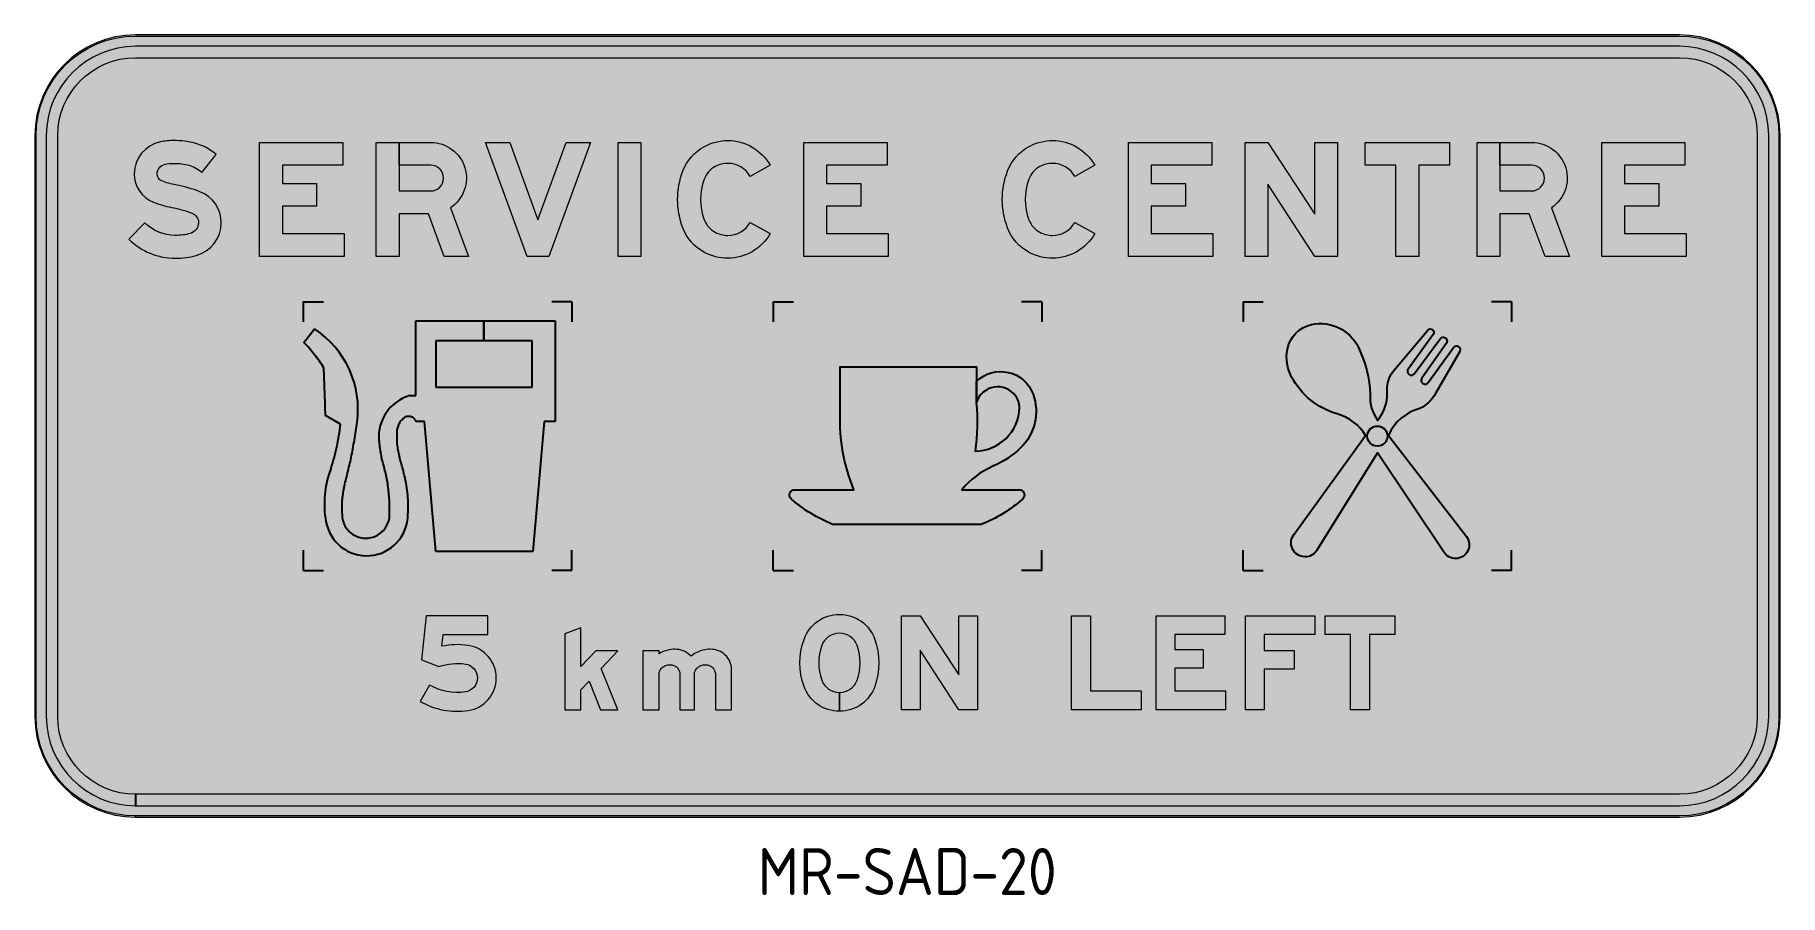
# Model space of a CAD drawing. Header units: millimetres. Extents: x 3270 to 3400, y 1871 to 1935.
import ezdxf

# ---------------------------------------------------------------- set-up
doc = ezdxf.new("R2010")
doc.units = ezdxf.units.MM
doc.linetypes.add('DASHED', pattern=[19.049999999999997, 12.7, -6.35])
for name, color, linetype in [('DIM', 1, 'Continuous'), ('White Colour Layer', 255, 'DASHED'), ('Wipeout Frame & Hatch Boundary', 153, 'Continuous')]:
    doc.layers.add(name, color=color, linetype=linetype)
doc.layers.add('GSCOLORFILL', color=7, linetype='Continuous', lineweight=0)
doc.layers.add('GSOUTLINE', color=3, linetype='Continuous', lineweight=0)
doc.layers.get('GSOUTLINE').off()
doc.styles.add('T35', font='isocp2.shx', dxfattribs={"height": 3.5})

# ---------------------------------------------------------------- blocks, each defined once
blk = doc.blocks.new('*U32')
at = {"layer": 'GSCOLORFILL', "true_color": 0x165788, "transparency": 33554687}
for points in [[(-2300.000000000003, -1165), (2300.000000000001, -1165, 0.414213562373095), (2600.000000000001, -865.0000000000005), (2600.000000000001, 865.0000000000023, 0.414213562373095), (2300.000000000001, 1165.000000000002), (-2300.000000000002, 1165.000000000003, 0.414213562373095), (-2600.000000000002, 865.0000000000032), (-2600.000000000003, -864.9999999999995, 0.414213562373095)], [(-2299.966000000003, -1165), (2300.000000000001, -1165, 0.414213562373095), (2600.000000000001, -865.0000000000005), (2600.000000000001, 865.0000000000014, 0.414213562373095), (2300.000000000001, 1165.000000000001), (-2300.000000000002, 1165.000000000002, 0.414213562373095), (-2600.000000000002, 865.0000000000023), (-2600.000000000003, -864.9999999999995, 0.414213562373095), (-2300.000000000003, -1165), (-2300.000000000003, -1161.6, -0.414213562373095), (-2596.600000000003, -865.0000000000005), (-2596.600000000003, 865.0000000000014, -0.414213562373095), (-2300.000000000003, 1161.600000000002), (2300, 1161.600000000002, -0.414213562373095), (2596.6, 865.0000000000018), (2596.6, -865, -0.414213562373095), (2300, -1161.6), (-2299.966000000003, -1161.599999999999)]]:
    blk.add_hatch(color=146, dxfattribs=at).paths.add_polyline_path(points)
at = {"layer": 'GSCOLORFILL', "transparency": 33554687}
blk.add_hatch(color=7, dxfattribs=at).paths.add_polyline_path([(-2299.660000000003, -1131), (2300.000000000001, -1131, 0.414213562373095), (2566.000000000001, -865.0000000000005), (2566.000000000001, 865.0000000000014, 0.414213562373095), (2300.000000000001, 1131.000000000001), (-2300.000000000002, 1131.000000000002, 0.414213562373095), (-2566.000000000002, 865.0000000000023), (-2566.000000000003, -864.9999999999995, 0.414213562373095), (-2300.000000000003, -1131), (-2300.000000000003, -1097, -0.414213562373095), (-2532.000000000003, -865.0000000000005), (-2532.000000000003, 865.0000000000014, -0.414213562373095), (-2300.000000000003, 1097.000000000001), (2300.000000000001, 1097.000000000001, -0.414213562373095), (2532.000000000001, 865.0000000000014), (2532.000000000001, -865.0000000000005, -0.414213562373095), (2300.000000000001, -1097), (-2299.660000000003, -1097)])
at = {"layer": 'GSCOLORFILL', "color": 146, "linetype": 'Continuous', "true_color": 0x165788, "transparency": 33554687}
for points in [[(-2300.000000000003, -1165), (2300.000000000001, -1165, 0.414213562373095), (2600.000000000001, -865.0000000000005), (2600.000000000001, 865.0000000000023, 0.414213562373095), (2300.000000000001, 1165.000000000002), (-2300.000000000002, 1165.000000000003, 0.414213562373095), (-2600.000000000002, 865.0000000000032), (-2600.000000000003, -864.9999999999995, 0.414213562373095), (-2300.000000000003, -1165)], [(-2299.966000000003, -1165), (2300.000000000001, -1165, 0.414213562373095), (2600.000000000001, -865.0000000000005), (2600.000000000001, 865.0000000000014, 0.414213562373095), (2300.000000000001, 1165.000000000001), (-2300.000000000002, 1165.000000000002, 0.414213562373095), (-2600.000000000002, 865.0000000000023), (-2600.000000000003, -864.9999999999995, 0.414213562373095), (-2300.000000000003, -1165), (-2300.000000000003, -1161.6, -0.414213562373095), (-2596.600000000003, -865.0000000000005), (-2596.600000000003, 865.0000000000014, -0.414213562373095), (-2300.000000000003, 1161.600000000002), (2300, 1161.600000000002, -0.414213562373095), (2596.6, 865.0000000000018), (2596.6, -865, -0.414213562373095), (2300, -1161.6), (-2299.966000000003, -1161.599999999999), (-2299.966000000003, -1165)]]:
    blk.add_lwpolyline(points, format="xyb", close=True, dxfattribs=at).dxf.unprotected_set("ltscale", 0)
at = {"layer": 'GSCOLORFILL', "color": 7, "linetype": 'Continuous', "transparency": 33554687}
blk.add_lwpolyline([(-2299.660000000003, -1131), (2300.000000000001, -1131, 0.414213562373095), (2566.000000000001, -865.0000000000005), (2566.000000000001, 865.0000000000014, 0.414213562373095), (2300.000000000001, 1131.000000000001), (-2300.000000000002, 1131.000000000002, 0.414213562373095), (-2566.000000000002, 865.0000000000023), (-2566.000000000003, -864.9999999999995, 0.414213562373095), (-2300.000000000003, -1131), (-2300.000000000003, -1097, -0.414213562373095), (-2532.000000000003, -865.0000000000005), (-2532.000000000003, 865.0000000000014, -0.414213562373095), (-2300.000000000003, 1097.000000000001), (2300.000000000001, 1097.000000000001, -0.414213562373095), (2532.000000000001, 865.0000000000014), (2532.000000000001, -865.0000000000005, -0.414213562373095), (2300.000000000001, -1097), (-2299.660000000003, -1097), (-2299.660000000003, -1131)], format="xyb", close=True, dxfattribs=at).dxf.unprotected_set("ltscale", 0)
blk = doc.blocks.new('*U20')
at = {"layer": 'GSCOLORFILL', "linetype": 'Continuous'}
blk.add_hatch(color=0, dxfattribs=at).paths.add_polyline_path([(143.9999999999999, 160), (144, 200), (12.5, 200), (3, 106), (39.81932319358503, 91.64067159902133, -0.1215856018300128), (96.34665856082647, 97.11729367116945, -0.8642307690694871), (96.34665856082651, 37.75041538518929, -0.1686908567813132), (19.98166744367484, 52.3446527993851), (-1.13686837721616e-13, 17.69305880761635, 0.1686908567813133), (102.1422033085953, -1.827503472130729, 0.8642307690694812), (102.1422033085954, 136.6952125284895, 0.08910693041353217), (46.12275388301386, 134.8826863861144), (48.66120579080007, 160)])
at = {"layer": 'GSCOLORFILL', "color": 0}
blk.add_lwpolyline([(96.34665856082654, 97.11729367116942, -0.864230769069482), (96.34665856082643, 37.75041538518931, -0.168690856781313), (19.98166744367484, 52.3446527993851), (-1.13686837721616e-13, 17.69305880761635, 0.1686908567813133), (102.1422033085953, -1.827503472130701, 0.8642307690694816), (102.1422033085953, 136.6952125284895, 0.08910693041353204), (46.12275388301384, 134.8826863861144), (48.66120579080007, 160), (143.9999999999999, 160), (144, 200), (12.5, 200), (3, 106), (39.81932319358498, 91.64067159902135, -0.121585601830013)], format="xyb", close=True, dxfattribs=at)
blk = doc.blocks.new('*U19')
at = {"layer": 'White Colour Layer', "color": 7, "xscale": 1.4, "yscale": 1.4, "zscale": 1.4}
blk.add_blockref('*U20', (0, 0), dxfattribs=at)
blk = doc.blocks.new('*U22')
at = {"layer": 'GSCOLORFILL', "linetype": 'Continuous'}
blk.add_hatch(color=0, dxfattribs=at).paths.add_polyline_path([(90.67667566303874, 102.6105590409248), (132, 146), (76.76187473197388, 146), (40, 107.4000756516775), (40, 203.4999790823973), (0, 188.0614180476359), (0, 0), (40, 0), (40, 49.40011041501656), (60.37012409718483, 70.78871626958689), (88.87815591327308, 0), (132, 0)])
at = {"layer": 'GSCOLORFILL', "color": 0}
blk.add_lwpolyline([(90.67667566303874, 102.6105590409248), (132, 146), (76.76187473197388, 146), (40, 107.4000756516775), (40, 203.4999790823973), (0, 188.0614180476359), (0, 0), (40, 0), (40, 49.40011041501656), (60.37012409718483, 70.78871626958689), (88.87815591327308, 0), (132, 0)], close=True, dxfattribs=at)
blk = doc.blocks.new('*U23')
at = {"layer": 'GSCOLORFILL', "linetype": 'Continuous'}
h = blk.add_hatch(color=0, dxfattribs=at)
edge = h.paths.add_edge_path()
edge.add_arc((155.7153296264924, 86.99511755650809), 24.5282097319339, 45.82979570204179, 68.0808265539651, ccw=False)
edge.add_arc((156.1420760110529, 87.43440733147503), 23.9157654625298, 23.092845889367595, 45.82979570204162, ccw=False)
edge.add_arc((156.8060842686133, 87.7175328658991), 23.19391573138671, 0, 23.09284588936822, ccw=False)
edge.add_line((180, 87.7175328658991), (180, 0))
edge.add_line((180, 0), (220, 0))
edge.add_line((220, 0), (220, 100.8830320548367))
edge.add_arc((174.0753468275611, 100.8830320548367), 45.92465317243887, 0, 23.93171822373219)
edge.add_arc((170.8242551602883, 99.44019281717675), 49.48153131130478, 23.93171822373218, 46.97501240943499)
edge.add_arc((168.730439071099, 97.19681228199977), 52.55021540077355, 46.97501240943522, 68.8635846861375)
edge.add_arc((167.3745328426901, 93.68953779756492), 56.31046220243508, 68.86358468613724, 90)
edge.add_arc((167.3745328426902, 69.99478146240631), 80.00521853759369, 90.00000000000007, 102.6042796135857)
edge.add_arc((166.6926525247094, 78.0285138763368), 72.0245107674768, 103.4695365311015, 130.8206849945816)
edge.add_arc((82.82425516028852, 99.44019281717684), 49.48153131130454, 41.97494773133587, 46.97501240943514)
edge.add_arc((80.73043907109901, 97.19681228199977), 52.55021540077354, 46.97501240943524, 68.86358468613751)
edge.add_arc((79.37453284269009, 93.68953779756492), 56.31046220243508, 68.86358468613724, 90)
edge.add_arc((79.37453284269016, 69.99478146240604), 80.00521853759396, 90.00000000000006, 102.6042796135857)
edge.add_arc((78.69265252470946, 78.02851387633706), 72.02451076747658, 103.4695365311017, 122.4942570075609)
edge.add_line((40, 138.7772487758923), (40, 146))
edge.add_line((40, 146), (0, 146))
edge.add_line((0, 146), (0, 0))
edge.add_line((0, 0), (40, 0))
edge.add_line((40, 0), (40, 87.71753286589909))
edge.add_arc((60.83417894850335, 87.71753286589907), 20.83417894850335, 154.5282720028093, 180, ccw=False)
edge.add_arc((64.03048830144328, 86.19490705822676), 24.37462847220526, 131.0076349936262, 154.5282720028096, ccw=False)
edge.add_arc((66.09710507856302, 83.81817613339862), 27.52419269484101, 109.80736038530819, 131.0076349936262, ccw=False)
edge.add_arc((67.43949500252643, 80.0910470400427), 31.48569518587881, 89.99999999999977, 109.8073603853079, ccw=False)
edge.add_arc((67.43949500252666, 86.30962031839456), 25.26712190752694, 68.08082655396498, 90.00000000000028, ccw=False)
edge.add_arc((67.71532962649229, 86.99511755650809), 24.52820973193397, 45.82979570204162, 68.08082655396481, ccw=False)
edge.add_arc((68.1420760110529, 87.43440733147501), 23.91576546252978, 23.09284588936771, 45.82979570204168, ccw=False)
edge.add_arc((68.80608426861329, 87.7175328658991), 23.19391573138671, 0, 23.09284588936822, ccw=False)
edge.add_line((92, 87.7175328658991), (92, 0))
edge.add_line((92, 0), (128, 0))
edge.add_line((128, 0), (128, 87.71753286589909))
edge.add_arc((148.8341789485033, 87.71753286589919), 20.83417894850334, 154.5282720028097, 180.0000000000003, ccw=False)
edge.add_arc((152.0304883014433, 86.19490705822646), 24.37462847220541, 131.0076349936256, 154.528272002809, ccw=False)
edge.add_arc((154.0971050785631, 83.81817613339872), 27.52419269484096, 109.80736038530841, 131.0076349936264, ccw=False)
edge.add_arc((155.4394950025264, 80.09104704004267), 31.48569518587882, 89.99999999999977, 109.8073603853079, ccw=False)
edge.add_arc((155.4394950025266, 86.30962031839454), 25.26712190752696, 68.08082655396493, 90.00000000000011, ccw=False)
at = {"layer": 'GSCOLORFILL', "color": 0}
blk.add_lwpolyline([(164.8716674585635, 109.7502169884754, -0.09739464939670292), (172.8063946356061, 104.5885415981205, -0.0995354279343683), (178.1414826297246, 96.81470296034922, -0.1011039461656411), (180, 87.7175328658991), (180, 0), (220, 0), (220, 100.8830320548367, 0.1048030179721755), (216.0518361595565, 119.5122594239381, 0.1008855307406954), (204.5863575327339, 135.6139731601839, 0.09579836817007242), (187.6795049501371, 146.2116879931507, 0.09248737428302214), (167.3745328426901, 150, 0.05505205982243612), (149.9161032513398, 148.0719114650645, 0.1199117204326835), (119.6106725914451, 132.5337183696518, 0.02182035996796309), (116.5863575327339, 135.6139731601839, 0.09579836817007242), (99.67950495013713, 146.2116879931507, 0.09248737428302214), (79.37453284269009, 150, 0.05505205982243612), (61.91610325133973, 148.0719114650645, 0.08320220139569866), (40, 138.7772487758923), (40, 146), (0, 146), (0, 0), (40, 0), (40, 87.71753286589909, -0.1116012735434615), (42.02513207801013, 96.67759805996153, -0.102989975481698), (48.03684201390564, 104.5885415981205, -0.09276840372104522), (56.77029056251172, 109.7139617844638, -0.08664174293623021), (67.43949500252654, 111.5767422259215, -0.09593311806680128), (76.87166745856348, 109.7502169884755, -0.09739464939670292), (84.80639463560613, 104.5885415981205, -0.0995354279343683), (90.14148262972458, 96.81470296034922, -0.1011039461656411), (92, 87.7175328658991), (92, 0), (128, 0), (128, 87.71753286589909, -0.1116012735434615), (130.0251320780101, 96.67759805996153, -0.102989975481698), (136.0368420139057, 104.5885415981205, -0.09276840372104506), (144.7702905625117, 109.7139617844638, -0.08664174293623021), (155.4394950025265, 111.5767422259215, -0.09593311806680128)], format="xyb", close=True, dxfattribs=at)
blk = doc.blocks.new('*U21')
at = {"layer": 'White Colour Layer', "color": 7, "xscale": 1.2, "yscale": 1.2, "zscale": 1.2}
for name, p in [('*U22', (0, 0)), ('*U23', (232.8000000000002, 0))]:
    blk.add_blockref(name, p, dxfattribs=at)
blk = doc.blocks.new('*U25')
at = {"layer": 'GSCOLORFILL', "linetype": 'Continuous'}
blk.add_hatch(color=0, dxfattribs=at).paths.add_polyline_path([(121.6808338127183, 136.222174308893, -0.1727861771058315), (121.6808338127183, 63.07782569110701, -0.3171198761888757), (84.00999999999999, 36.50000125000003), (84.00999999999999, -3.499999374999987, 0.3171542691870943), (159.3616676254366, 49.65565138221405, 0.1727861771058315), (159.3616676254366, 149.644348617786, 0.7053406998158382), (8.638332374563419, 149.644348617786, 0.1727861771058317), (8.63833237456349, 49.65565138221393, 0.3171886628665248), (84, -3.5), (84, 36.5, -0.317188662866525), (46.31916618728172, 63.07782569110698, -0.1727861771058317), (46.31916618728172, 136.222174308893, -0.7053406998158379)])
at = {"layer": 'GSCOLORFILL', "color": 0}
blk.add_lwpolyline([(84, -3.499999999999986, -0.3171886628665251), (8.638332374563447, 49.655651382214, -0.1727861771058316), (8.638332374563447, 149.6443486177861, -0.7053406998158377), (159.3616676254366, 149.644348617786, -0.1727861771058317), (159.3616676254366, 49.65565138221395, -0.3171542691870941), (84.00999999999999, -3.499999374999987), (84.00999999999999, 36.50000125000003, 0.3171198761888754), (121.6808338127183, 63.07782569110697, 0.1727861771058317), (121.6808338127183, 136.222174308893, 0.7053406998158375), (46.31916618728172, 136.222174308893, 0.1727861771058317), (46.31916618728172, 63.07782569110699, 0.3171886628665251), (84, 36.50000000000001)], format="xyb", close=True, dxfattribs=at)
blk = doc.blocks.new('*U26')
at = {"layer": 'GSCOLORFILL', "linetype": 'Continuous'}
blk.add_hatch(color=0, dxfattribs=at).paths.add_polyline_path([(0, 200), (40, 200), (122, 74.01218770513049), (122, 200), (162, 200), (162, 0), (122.4451973049556, 0), (40, 126.6718297886613), (40, 0), (0, 0)])
at = {"layer": 'GSCOLORFILL', "color": 0}
blk.add_lwpolyline([(0, 200), (40, 200), (122, 74.01218770513049), (122, 200), (162, 200), (162, 0), (122.4451973049556, 0), (40, 126.6718297886613), (40, 0), (0, 0)], close=True, dxfattribs=at)
blk = doc.blocks.new('*U24')
at = {"layer": 'White Colour Layer', "color": 7, "xscale": 1.4, "yscale": 1.4, "zscale": 1.4}
for name, p in [('*U25', (0, 0)), ('*U26', (302.3999999999996, 0))]:
    blk.add_blockref(name, p, dxfattribs=at)
blk = doc.blocks.new('*U28')
at = {"layer": 'GSCOLORFILL', "linetype": 'Continuous'}
blk.add_hatch(color=0, dxfattribs=at).paths.add_polyline_path([(148, 0), (148, 40), (40, 39.99999999999999), (40, 200), (0, 200), (0, 0)])
at = {"layer": 'GSCOLORFILL', "color": 0}
blk.add_lwpolyline([(40, 39.99999999999999), (148, 40), (148, 0), (0, 0), (0, 200), (40, 200)], close=True, dxfattribs=at)
blk = doc.blocks.new('*U29')
at = {"layer": 'GSCOLORFILL', "linetype": 'Continuous'}
blk.add_hatch(color=0, dxfattribs=at).paths.add_polyline_path([(146, 160), (146, 200), (0, 200), (-7.105427357601002e-15, 0), (148, 0), (148, 40.00000000000003), (40, 40), (40, 88), (100, 88), (100, 128), (40, 128), (40.00000000000023, 160)])
at = {"layer": 'GSCOLORFILL', "color": 0}
blk.add_lwpolyline([(146, 200), (146, 160), (40.00000000000023, 160), (40, 128), (100, 128), (100, 88), (40, 88), (40, 40), (148, 40), (148, 0), (0, 0), (0, 200)], close=True, dxfattribs=at)
blk = doc.blocks.new('*U30')
at = {"layer": 'GSCOLORFILL', "linetype": 'Continuous'}
blk.add_hatch(color=0, dxfattribs=at).paths.add_polyline_path([(0, 200), (0, 2.842170943040401e-14), (40, 0), (40, 86), (104, 85.99999999999999), (104, 126), (40, 126), (40, 160), (148, 160), (148, 200)])
at = {"layer": 'GSCOLORFILL', "color": 0}
blk.add_lwpolyline([(0, 200), (148, 200), (148, 160), (40, 160), (40, 126), (104, 126), (104, 85.99999999999999), (40, 86), (40, 1.4210854715202e-14), (0, 0)], close=True, dxfattribs=at)
blk = doc.blocks.new('*U31')
at = {"layer": 'GSCOLORFILL', "linetype": 'Continuous'}
blk.add_hatch(color=0, dxfattribs=at).paths.add_polyline_path([(0, 200), (0, 160), (54, 160), (53.99999999999999, -2.842170943040401e-14), (94, -2.842170943040401e-14), (94, 160), (148, 160), (148, 200)])
at = {"layer": 'GSCOLORFILL', "color": 0}
blk.add_lwpolyline([(94, 0), (54, 0), (54, 160), (0, 160), (0, 200), (148, 200), (148, 160), (94, 160)], close=True, dxfattribs=at)
blk = doc.blocks.new('*U27')
at = {"layer": 'White Colour Layer', "color": 7, "xscale": 1.4, "yscale": 1.4, "zscale": 1.4}
for name, p in [('*U28', (0, 0)), ('*U29', (252, 0)), ('*U30', (518, 0)), ('*U31', (756, 0))]:
    blk.add_blockref(name, p, dxfattribs=at)
blk = doc.blocks.new('*U18')
at = {"layer": 'White Colour Layer'}
for name, p in [('*U19', (-1452, 0)), ('*U24', (-320.3999999999996, 0)), ('*U27', (488.8000000000002, 0)), ('*U21', (-1021.2, 0))]:
    blk.add_blockref(name, p, dxfattribs=at)
blk = doc.blocks.new('*U4')
at = {"layer": 'GSCOLORFILL'}
h = blk.add_hatch(color=0, dxfattribs=at)
edge = h.paths.add_edge_path()
edge.add_line((128.0092796839635, 147.208601841081), (152.7456313064959, 178.7713941326214))
edge.add_arc((92.39990348711913, 109.6939148833938), 91.72406993520171, 48.85970579400937, 75.27778051059306)
edge.add_arc((78.99288207268374, 58.67001263468867), 144.4799873653113, 75.27778051059312, 90.00000000000001)
edge.add_arc((78.99288207268386, 85.33175301247978), 117.8182469875202, 90.00000000000007, 101.6171928699684)
edge.add_arc((66.80492751943223, 144.6165158618472), 57.29362933240516, 101.6171928699683, 180)
edge.add_arc((62.58819718863253, 144.6165158618469), 53.07689900160546, 179.9999999999996, 248.2079380914717)
edge.add_arc((106.1759115569315, 253.6373776542179), 170.4883002784989, 248.2079379557912, 259.4488388834727)
edge.add_arc((37.69547065021375, -114.0175539080467), 203.4899336988704, 69.1129157403538, 79.44883786256099, ccw=False)
edge.add_arc((103.7322565210285, 59.03273549277617), 18.26774347897161, 0, 69.11291574035403, ccw=False)
edge.add_arc((102.5822511320775, 59.0327354927762), 19.41774886792254, 284.8925916361188, 359.9999999999999, ccw=False)
edge.add_arc((81.42688290007519, 138.5818461542574), 101.7318461542574, 270.00000011030113, 284.89259165424073, ccw=False)
edge.add_arc((81.42688309592096, 112.5164507469259), 75.6664507469259, 225.2527908734773, 270, ccw=False)
edge.add_line((28.15920522160054, 58.77664927246383), (-1.4210854715202e-14, 30.36786258088216))
edge.add_arc((81.42688309592083, 112.5164507469258), 115.6664507469258, 225.2527908734773, 270)
edge.add_arc((81.42688286789851, 138.5818464004461), 141.7318464004461, 270.0000000921791, 284.8925916361187)
edge.add_arc((102.5822511320775, 59.03273549277621), 59.41774886792255, 284.8925916361188, 359.9999999999999)
edge.add_arc((103.7322565210284, 59.03273549277614), 58.26774347897168, 2.794760702372166e-14, 69.11291574035401)
edge.add_arc((37.69547065021402, -114.0175539080455), 243.4899336988692, 69.11291574035378, 79.44883786256112)
edge.add_arc((106.1759127050443, 253.6373816133696), 130.4883043809432, 248.2079380914711, 259.4488390191526, ccw=False)
edge.add_arc((62.58819718863296, 144.6165158618473), 13.07689900160599, 180.0000000000001, 248.20793809147222, ccw=False)
edge.add_arc((66.8049275194322, 144.6165158618471), 17.29362933240522, 101.617192869968, 179.9999999999996, ccw=False)
edge.add_arc((78.99288207268401, 85.33175301247962), 77.81824698752035, 90.00000000000023, 101.61719286996862, ccw=False)
edge.add_arc((78.99288207268403, 58.67001263468913), 104.4799873653108, 75.27778051059317, 90.00000000000023, ccw=False)
edge.add_arc((92.39990348711927, 109.6939148833937), 51.72406993520177, 46.4925534220277, 75.27778051059329, ccw=False)
at = {"layer": 'GSCOLORFILL', "color": 0}
blk.add_lwpolyline([(128.0092796839635, 147.208601841081), (152.7456313064959, 178.7713941326214, 0.1157838700421456), (115.7100197687588, 198.4066168173007, 0.06432630590117254), (78.99288207268371, 203.15, 0.05073302548864252), (55.26760307942943, 200.7364776120583, 0.3559994549684422), (9.511298187027066, 144.6165158618472, 0.3067230646581332), (42.88397197558227, 95.33263699278848, 0.04908705183520875), (74.95721403908608, 86.03172901091932, -0.04512956881296806), (110.245207604436, 76.10001178393202, -0.3110485267063118), (122.0000000000001, 59.03273549277617, -0.3399770024764522), (107.5727647922673, 40.26724204056006, -0.06507280610909352), (81.42688309592093, 36.85000000000002, -0.1977659684033614), (28.15920522160054, 58.77664927246383), (-1.4210854715202e-14, 30.36786258088216, 0.1977659684033614), (81.42688309592081, -3.149999999999977, 0.06507280610909352), (117.8530783221922, 1.610869296516398, 0.3399770024764527), (162.0000000000001, 59.03273549277617, 0.3110485267063115), (124.5063035978294, 113.4714064738178, 0.04512956881296812), (82.28175195829597, 125.3554005621626, -0.04908705183520875), (57.73353974136656, 132.4741277702112, -0.3067230646581334), (49.51129818702698, 144.6165158618472, -0.3559994549684418), (63.32247729454737, 161.5558829078092, -0.05073302548864257), (78.99288207268377, 163.15, -0.06432630590117248), (105.5446983659439, 159.7198459417485, -0.1262638912849542)], format="xyb", close=True, dxfattribs=at)
blk = doc.blocks.new('*U5')
at = {"layer": 'GSCOLORFILL', "linetype": 'Continuous'}
blk.add_hatch(color=0, dxfattribs=at).paths.add_polyline_path([(146, 160), (146, 200), (0, 200), (-7.105427357601002e-15, 0), (148, 0), (148, 40.00000000000003), (40, 40), (40, 88), (100, 88), (100, 128), (40, 128), (40.00000000000023, 160)])
at = {"layer": 'GSCOLORFILL', "color": 0}
blk.add_lwpolyline([(146, 200), (146, 160), (40.00000000000023, 160), (40, 128), (100, 128), (100, 88), (40, 88), (40, 40), (148, 40), (148, 0), (0, 0), (0, 200)], close=True, dxfattribs=at)
blk = doc.blocks.new('*U6')
at = {"layer": 'GSCOLORFILL'}
h = blk.add_hatch(color=0, dxfattribs=at)
edge = h.paths.add_edge_path()
edge.add_line((40.00000000000011, 114.7508916784858), (95.43793284457763, 114.7508916784858))
edge.add_arc((95.43793284457763, 137.3754458392428), 22.62455416075704, 270, 450)
edge.add_line((95.43793284457763, 159.9999999999999), (40.00999999999999, 159.9999999999999))
edge.add_line((40.00999999999999, 159.9999999999999), (40.00999999999999, 200))
edge.add_line((40.00999999999999, 200), (95.43793284457763, 200))
edge.add_arc((95.43793284457763, 137.3754458392429), 62.6245541607571, -56.2163828611578, 90, ccw=False)
edge.add_line((130.2608162632669, 85.32545473221217), (162, 0))
edge.add_line((162, 0), (119.3222763412489, 0))
edge.add_line((119.3222763412489, 0), (91.51659639598392, 74.7508916784858))
edge.add_line((91.51659639598392, 74.7508916784858), (40, 74.75089167848583))
edge.add_line((40, 74.75089167848583), (40, 0))
edge.add_line((40, 0), (0, 0))
edge.add_line((0, 0), (0, 200))
edge.add_line((0, 200), (40, 200))
edge.add_line((40, 200), (40.00000000000011, 114.7508916784858))
at = {"layer": 'GSCOLORFILL', "color": 0}
blk.add_lwpolyline([(40.00000000000011, 114.7508916784858), (95.43793284457763, 114.7508916784858, 0.9999999999999999), (95.43793284457763, 159.9999999999999), (40.00999999999999, 159.9999999999999), (40.00999999999999, 200), (95.43793284457763, 200, -0.7414232065419923), (130.2608162632669, 85.32545473221217), (162, 0), (119.3222763412489, 0), (91.51659639598392, 74.7508916784858), (40, 74.75089167848583), (40, 0), (0, 0), (0, 200), (40, 200)], format="xyb", close=True, dxfattribs=at)
blk = doc.blocks.new('*U7')
at = {"layer": 'GSCOLORFILL', "linetype": 'Continuous'}
blk.add_hatch(color=0, dxfattribs=at).paths.add_polyline_path([(42.56626273796087, 200.0000000000002), (92, 64.158783024439), (141.4337372620391, 200.0000000000002), (184, 200.0000000000002), (111.2183533648219, 0), (72.78164663517816, 0), (0, 199.9999999999999)])
at = {"layer": 'GSCOLORFILL', "color": 0}
blk.add_lwpolyline([(42.56626273796087, 200.0000000000002), (92, 64.158783024439), (141.4337372620391, 200.0000000000002), (184, 200.0000000000002), (111.218353364822, 0), (111.2183533648219, 0), (72.78164663517816, 0), (0, 199.9999999999999)], close=True, dxfattribs=at)
blk = doc.blocks.new('*U8')
at = {"layer": 'GSCOLORFILL', "linetype": 'Continuous'}
blk.add_hatch(color=0, dxfattribs=at).paths.add_polyline_path([(0, 200), (40, 200), (40, 1.4210854715202e-14), (0, 0)])
at = {"layer": 'GSCOLORFILL', "color": 0}
blk.add_lwpolyline([(0, 200), (40, 200), (40, 1.4210854715202e-14), (0, 0)], close=True, dxfattribs=at)
blk = doc.blocks.new('*U9')
at = {"layer": 'GSCOLORFILL'}
h = blk.add_hatch(color=0, dxfattribs=at)
edge = h.paths.add_edge_path()
edge.add_arc((85.80485384282012, 79.38222293294962), 82.00000000000111, 200.9117291322936, 241.62431967812012, ccw=False)
edge.add_arc((139.7643271083099, 100), 139.7643271083099, 159.088270867707, 200.9117291322956, ccw=False)
edge.add_arc((85.80485384281725, 120.6177770670458), 82.00000000000007, 118.3756803218765, 159.0882708677071, ccw=False)
edge.add_arc((87.91005702760673, 116.7203320848662), 86.42966791513376, 90.00000000000051, 118.3756803218757, ccw=False)
edge.add_arc((87.91005702760603, 117.9875464282232), 85.16245357177672, 29.543259367586586, 90.00000000000011, ccw=False)
edge.add_line((162, 159.9794962366381), (127.2006536378383, 140.2562740666601))
edge.add_arc((87.9100570276059, 117.9875464282232), 45.16245357177669, 29.54325936758664, 89.99999999999994)
edge.add_arc((87.91005702760637, 116.720332084867), 46.42966791513288, 90.00000000000053, 118.3756803218757)
edge.add_arc((85.80485384281688, 120.6177770670461), 41.99999999999964, 118.3756803218768, 159.0882708677074)
edge.add_arc((139.7643271083124, 99.99999999999797), 99.76432710831297, 159.0882708677064, 200.9117291322949)
edge.add_arc((85.80485384281938, 79.3822229329517), 42.00000000000265, 200.9117291322968, 241.6243196781231)
edge.add_arc((87.91005702760631, 83.27966791512864), 46.42966791513277, 241.6243196781257, 269.9999999999995)
edge.add_arc((87.91005702760607, 82.01245357177228), 45.16245357177641, 269.9999999999998, 330.4567406324136)
edge.add_line((127.2006536378383, 59.74372593333572), (162.0000000000001, 40.02050376335802))
edge.add_arc((87.91005702760592, 82.01245357177248), 85.16245357177671, 270, 330.45674063241376, ccw=False)
edge.add_arc((87.91005702760908, 83.27966791513819), 86.42966791514243, 241.6243196781242, 269.9999999999979, ccw=False)
at = {"layer": 'GSCOLORFILL', "color": 0}
blk.add_lwpolyline([(46.83428890203254, 7.234492073302761, -0.1795346831938745), (9.206076893959562, 50.11402568851912, -0.1845423893392864), (9.206076893957288, 149.885974311475, -0.1795346831938931), (46.83428890203447, 192.7655079266941, -0.1244488248775011), (87.91005702760594, 203.1499999999999, -0.2700863277343583), (162, 159.9794962366381), (127.2006536378383, 140.2562740666601, 0.2700863277343575), (87.91005702760594, 163.1499999999999, 0.1244488248775011), (65.84432058046468, 157.571492873207, 0.179534683193893), (46.57133394218158, 135.6088049239485, 0.1845423893392858), (46.57133394218238, 64.39119507604534, 0.1795346831938735), (65.8443205804657, 42.42850712678825, 0.124448824877495), (87.91005702760594, 36.84999999999587, 0.2700863277343596), (127.2006536378383, 59.74372593333572), (162.0000000000001, 40.02050376335802, -0.2700863277343596), (87.91005702760594, -3.150000000004241, -0.1244488248774948)], format="xyb", close=True, dxfattribs=at)
blk = doc.blocks.new('*U10')
at = {"layer": 'GSCOLORFILL', "linetype": 'Continuous'}
blk.add_hatch(color=0, dxfattribs=at).paths.add_polyline_path([(146, 160), (146, 200), (0, 200), (-7.105427357601002e-15, 0), (148, 0), (148, 40.00000000000003), (40, 40), (40, 88), (100, 88), (100, 128), (40, 128), (40.00000000000023, 160)])
at = {"layer": 'GSCOLORFILL', "color": 0}
blk.add_lwpolyline([(146, 200), (146, 160), (40.00000000000023, 160), (40, 128), (100, 128), (100, 88), (40, 88), (40, 40), (148, 40), (148, 0), (0, 0), (0, 200)], close=True, dxfattribs=at)
blk = doc.blocks.new('*U3')
at = {"layer": 'GSOUTLINE', "color": 7}
for name, p, xscale, yscale, zscale in [('*U4', (0, 0), 1.699999999999998, 1.699999999999998, 1.699999999999998), ('*U5', (389.5176470588237, 0), 1.7, 1.7, 1.7), ('*U6', (736.9764705882355, 0), 1.7, 1.7, 1.7), ('*U7', (1062.588235294118, 0), 1.7, 1.7, 1.7), ('*U8', (1457.552941176471, 0), 1.7, 1.7, 1.7), ('*U9', (1635.105882352942, 0), 1.7, 1.7, 1.7), ('*U10', (2010.929411764707, 0), 1.7, 1.7, 1.7)]:
    blk.add_blockref(name, p, dxfattribs=dict(at, xscale=xscale, yscale=yscale, zscale=zscale))
blk = doc.blocks.new('*U12')
at = {"layer": 'GSCOLORFILL'}
h = blk.add_hatch(color=0, dxfattribs=at)
edge = h.paths.add_edge_path()
edge.add_arc((85.80485384282012, 79.38222293294962), 82.00000000000111, 200.9117291322936, 241.62431967812012, ccw=False)
edge.add_arc((139.7643271083099, 100), 139.7643271083099, 159.088270867707, 200.9117291322956, ccw=False)
edge.add_arc((85.80485384281725, 120.6177770670458), 82.00000000000007, 118.3756803218765, 159.0882708677071, ccw=False)
edge.add_arc((87.91005702760673, 116.7203320848662), 86.42966791513376, 90.00000000000051, 118.3756803218757, ccw=False)
edge.add_arc((87.91005702760603, 117.9875464282232), 85.16245357177672, 29.543259367586586, 90.00000000000011, ccw=False)
edge.add_line((162, 159.9794962366381), (127.2006536378383, 140.2562740666601))
edge.add_arc((87.9100570276059, 117.9875464282232), 45.16245357177669, 29.54325936758664, 89.99999999999994)
edge.add_arc((87.91005702760637, 116.720332084867), 46.42966791513288, 90.00000000000053, 118.3756803218757)
edge.add_arc((85.80485384281688, 120.6177770670461), 41.99999999999964, 118.3756803218768, 159.0882708677074)
edge.add_arc((139.7643271083124, 99.99999999999797), 99.76432710831297, 159.0882708677064, 200.9117291322949)
edge.add_arc((85.80485384281938, 79.3822229329517), 42.00000000000265, 200.9117291322968, 241.6243196781231)
edge.add_arc((87.91005702760631, 83.27966791512864), 46.42966791513277, 241.6243196781257, 269.9999999999995)
edge.add_arc((87.91005702760607, 82.01245357177228), 45.16245357177641, 269.9999999999998, 330.4567406324136)
edge.add_line((127.2006536378383, 59.74372593333572), (162.0000000000001, 40.02050376335802))
edge.add_arc((87.91005702760592, 82.01245357177248), 85.16245357177671, 270, 330.45674063241376, ccw=False)
edge.add_arc((87.91005702760908, 83.27966791513819), 86.42966791514243, 241.6243196781242, 269.9999999999979, ccw=False)
at = {"layer": 'GSCOLORFILL', "color": 0}
blk.add_lwpolyline([(46.83428890203254, 7.234492073302761, -0.1795346831938745), (9.206076893959562, 50.11402568851912, -0.1845423893392864), (9.206076893957288, 149.885974311475, -0.1795346831938931), (46.83428890203447, 192.7655079266941, -0.1244488248775011), (87.91005702760594, 203.1499999999999, -0.2700863277343583), (162, 159.9794962366381), (127.2006536378383, 140.2562740666601, 0.2700863277343575), (87.91005702760594, 163.1499999999999, 0.1244488248775011), (65.84432058046468, 157.571492873207, 0.179534683193893), (46.57133394218158, 135.6088049239485, 0.1845423893392858), (46.57133394218238, 64.39119507604534, 0.1795346831938735), (65.8443205804657, 42.42850712678825, 0.124448824877495), (87.91005702760594, 36.84999999999587, 0.2700863277343596), (127.2006536378383, 59.74372593333572), (162.0000000000001, 40.02050376335802, -0.2700863277343596), (87.91005702760594, -3.150000000004241, -0.1244488248774948)], format="xyb", close=True, dxfattribs=at)
blk = doc.blocks.new('*U13')
at = {"layer": 'GSCOLORFILL', "linetype": 'Continuous'}
blk.add_hatch(color=0, dxfattribs=at).paths.add_polyline_path([(146, 160), (146, 200), (0, 200), (-7.105427357601002e-15, 0), (148, 0), (148, 40.00000000000003), (40, 40), (40, 88), (100, 88), (100, 128), (40, 128), (40.00000000000023, 160)])
at = {"layer": 'GSCOLORFILL', "color": 0}
blk.add_lwpolyline([(146, 200), (146, 160), (40.00000000000023, 160), (40, 128), (100, 128), (100, 88), (40, 88), (40, 40), (148, 40), (148, 0), (0, 0), (0, 200)], close=True, dxfattribs=at)
blk = doc.blocks.new('*U14')
at = {"layer": 'GSCOLORFILL', "linetype": 'Continuous'}
blk.add_hatch(color=0, dxfattribs=at).paths.add_polyline_path([(0, 200), (40, 200), (122, 74.01218770513049), (122, 200), (162, 200), (162, 0), (122.4451973049556, 0), (40, 126.6718297886613), (40, 0), (0, 0)])
at = {"layer": 'GSCOLORFILL', "color": 0}
blk.add_lwpolyline([(0, 200), (40, 200), (122, 74.01218770513049), (122, 200), (162, 200), (162, 0), (122.4451973049556, 0), (40, 126.6718297886613), (40, 0), (0, 0)], close=True, dxfattribs=at)
blk = doc.blocks.new('*U15')
at = {"layer": 'GSCOLORFILL', "linetype": 'Continuous'}
blk.add_hatch(color=0, dxfattribs=at).paths.add_polyline_path([(0, 200), (0, 160), (54, 160), (53.99999999999999, -2.842170943040401e-14), (94, -2.842170943040401e-14), (94, 160), (148, 160), (148, 200)])
at = {"layer": 'GSCOLORFILL', "color": 0}
blk.add_lwpolyline([(94, 0), (54, 0), (54, 160), (0, 160), (0, 200), (148, 200), (148, 160), (94, 160)], close=True, dxfattribs=at)
blk = doc.blocks.new('*U16')
at = {"layer": 'GSCOLORFILL'}
h = blk.add_hatch(color=0, dxfattribs=at)
edge = h.paths.add_edge_path()
edge.add_line((40.00000000000011, 114.7508916784858), (95.43793284457763, 114.7508916784858))
edge.add_arc((95.43793284457763, 137.3754458392428), 22.62455416075704, 270, 450)
edge.add_line((95.43793284457763, 159.9999999999999), (40.00999999999999, 159.9999999999999))
edge.add_line((40.00999999999999, 159.9999999999999), (40.00999999999999, 200))
edge.add_line((40.00999999999999, 200), (95.43793284457763, 200))
edge.add_arc((95.43793284457763, 137.3754458392429), 62.6245541607571, -56.2163828611578, 90, ccw=False)
edge.add_line((130.2608162632669, 85.32545473221217), (162, 0))
edge.add_line((162, 0), (119.3222763412489, 0))
edge.add_line((119.3222763412489, 0), (91.51659639598392, 74.7508916784858))
edge.add_line((91.51659639598392, 74.7508916784858), (40, 74.75089167848583))
edge.add_line((40, 74.75089167848583), (40, 0))
edge.add_line((40, 0), (0, 0))
edge.add_line((0, 0), (0, 200))
edge.add_line((0, 200), (40, 200))
edge.add_line((40, 200), (40.00000000000011, 114.7508916784858))
at = {"layer": 'GSCOLORFILL', "color": 0}
blk.add_lwpolyline([(40.00000000000011, 114.7508916784858), (95.43793284457763, 114.7508916784858, 0.9999999999999999), (95.43793284457763, 159.9999999999999), (40.00999999999999, 159.9999999999999), (40.00999999999999, 200), (95.43793284457763, 200, -0.7414232065419923), (130.2608162632669, 85.32545473221217), (162, 0), (119.3222763412489, 0), (91.51659639598392, 74.7508916784858), (40, 74.75089167848583), (40, 0), (0, 0), (0, 200), (40, 200)], format="xyb", close=True, dxfattribs=at)
blk = doc.blocks.new('*U17')
at = {"layer": 'GSCOLORFILL', "linetype": 'Continuous'}
blk.add_hatch(color=0, dxfattribs=at).paths.add_polyline_path([(146, 160), (146, 200), (0, 200), (-7.105427357601002e-15, 0), (148, 0), (148, 40.00000000000003), (40, 40), (40, 88), (100, 88), (100, 128), (40, 128), (40.00000000000023, 160)])
at = {"layer": 'GSCOLORFILL', "color": 0}
blk.add_lwpolyline([(146, 200), (146, 160), (40.00000000000023, 160), (40, 128), (100, 128), (100, 88), (40, 88), (40, 40), (148, 40), (148, 0), (0, 0), (0, 200)], close=True, dxfattribs=at)
blk = doc.blocks.new('*U11')
at = {"layer": 'GSOUTLINE', "color": 7}
for name, p, xscale, yscale, zscale in [('*U12', (0, 0), 1.7, 1.7, 1.7), ('*U13', (375.8235294117649, 0), 1.700000000000005, 1.700000000000005, 1.700000000000005), ('*U14', (723.2823529411767, 0), 1.7, 1.7, 1.7), ('*U15', (1080.847058823529, 0), 1.7, 1.7, 1.7), ('*U16', (1414.611764705882, 0), 1.7, 1.7, 1.7), ('*U17', (1785.870588235294, 0), 1.7, 1.7, 1.7)]:
    blk.add_blockref(name, p, dxfattribs=dict(at, xscale=xscale, yscale=yscale, zscale=zscale))
blk = doc.blocks.new('*U2')
at = {"layer": 'GSOUTLINE'}
for name, p in [('*U3', (-2320, 0)), ('*U11', (282.5294117647068, 0))]:
    blk.add_blockref(name, p, dxfattribs=at)

msp = doc.modelspace()

# ---------------------------------------------------------------- hatches: boundary and pattern name
at = {"layer": 'White Colour Layer', "linetype": 'Continuous'}
h = msp.add_hatch(color=256, dxfattribs=at)
edge = h.paths.add_edge_path()
edge.add_line((3303.108120028998, 1911.973869049104), (3303.108120028998, 1913.472027520124))
edge.add_line((3303.108120028998, 1913.472027520124), (3308.406324671755, 1913.472027520124))
edge.add_line((3308.406324671755, 1913.472027520124), (3308.406324671755, 1905.963464680739))
edge.add_line((3308.406324671755, 1905.963464680739), (3307.590308531667, 1905.963464680739))
edge.add_line((3307.590308531667, 1905.963464680739), (3306.748219738826, 1896.29671064616))
edge.add_line((3306.748219738826, 1896.29671064616), (3299.524587608129, 1896.29671064616))
edge.add_line((3299.524587608129, 1896.29671064616), (3298.687203219798, 1905.963464680739))
edge.add_line((3298.687203219798, 1905.963464680739), (3298.045572171071, 1905.963464680739))
edge.add_arc((3297.505666095562, 1905.786675493177), 0.5681135337330337, 18.13074112096735, 127.2721426177706)
edge.add_arc((3297.965541639061, 1905.151764599131), 1.351983916313928, 126.4860384126338, 182.570319851738)
edge.add_arc((3301.881886537081, 1904.785789567024), 5.275812155272452, 176.6820765434929, 196.4048414896912)
edge.add_arc((3266.565783364032, 1894.388452370401), 31.53901860774703, 13.835766081359111, 16.404841489692217, ccw=False)
edge.add_arc((3288.06131416714, 1899.682491140075), 9.401162094475502, -3.95630980936221, 13.835766081366785, ccw=False)
edge.add_arc((3294.36746446896, 1899.044654889173), 3.072627369048844, 189.5573458646236, 359.7985319512905, ccw=False)
edge.add_arc((3298.355145519265, 1899.84419118261), 7.138827953988476, 158.906972275152, 190.5714385754442, ccw=False)
edge.add_arc((3276.75951793887, 1907.357800948182), 15.73230901493675, 341.6822056625643, 354.2284657844378)
edge.add_line((3292.412076622826, 1905.775728387651), (3291.301672520891, 1906.424133090633))
edge.add_arc((2957.96328390247, 1896.955453810909), 333.472843293165, 1.627083872570198, 2.234216844061165)
edge.add_arc((3281.055704895576, 1903.553229676508), 11.98109883316276, 32.30219195899267, 43.86302788058385)
edge.add_line((3289.694058027434, 1911.85537303948), (3290.493292277751, 1912.859433248216))
edge.add_arc((3286.562409497546, 1906.875189375242), 7.159819422509121, -7.780522291302589, 56.7002054246056, ccw=False)
edge.add_arc((3248.838968200743, 1912.029593932524), 45.23377258754614, 348.8487944495375, 352.21947770869536, ccw=False)
edge.add_arc((3189.433185149919, 1927.168294348181), 106.4989337023244, 345.78812065331346, 347.03874997781094, ccw=False)
edge.add_arc((3298.927627468952, 1899.602237202145), 6.414052510771, 167.2123403766367, 184.8350444068089)
edge.add_arc((3294.307059134725, 1899.052025444587), 1.770685681509533, 179.6897360114537, 363.3914833051512)
edge.add_arc((3283.465223762185, 1899.44306732717), 12.61266958105698, 358.6993464329557, 368.6113587479231)
edge.add_arc((3278.525388639345, 1898.267776097896), 17.67784154381733, 9.980512025421627, 16.51357856662448)
edge.add_arc((3304.813627326846, 1905.334675800457), 9.560213321035047, 184.6306397779548, 192.3336694924079, ccw=False)
edge.add_arc((3298.489488246235, 1904.82244368358), 3.215363689052716, 106.3714567804603, 184.6306397779559, ccw=False)
edge.add_line((3297.583194527269, 1907.907438877716), (3298.022269640198, 1907.907438877716))
edge.add_line((3298.022269640198, 1907.907438877716), (3298.022269640198, 1913.472027520124))
edge.add_line((3298.022269640198, 1913.472027520124), (3303.107245052246, 1913.472027520124))
edge.add_line((3303.107245052246, 1913.472027520124), (3303.107245052246, 1911.973869049104))
edge.add_line((3303.107245052246, 1911.973869049104), (3299.520999261067, 1911.973869049104))
edge.add_line((3299.520999261067, 1911.973869049104), (3299.520999261067, 1908.522753989863))
edge.add_line((3299.520999261067, 1908.522753989863), (3306.693490843424, 1908.522753989863))
edge.add_line((3306.693490843424, 1908.522753989863), (3306.693490843424, 1911.973869049104))
edge.add_line((3306.693490843424, 1911.973869049104), (3303.108120028998, 1911.973869049104))
h = msp.add_hatch(color=256, dxfattribs=at)
edge = h.paths.add_edge_path()
edge.add_line((3370.389975036602, 1907.79370128755), (3370.389975036602, 1908.517907823298))
edge.add_arc((3372.611047535553, 1908.373335267088), 2.225772735389532, 140.968138069285, 176.27579542376, ccw=False)
edge.add_line((3370.882076447082, 1909.775021125202), (3373.408046892243, 1912.761789408347))
edge.add_arc((3373.611878419228, 1912.606602878945), 0.2561838213092966, -37.28372441299513, 142.7162755870046, ccw=False)
edge.add_line((3373.815709946212, 1912.451416349544), (3371.9417671039, 1909.855969751711))
edge.add_arc((3372.18016964199, 1909.702321430314), 0.2836257689907114, 147.1985787627476, 327.1985787627472)
edge.add_line((3372.41857218008, 1909.548673108918), (3374.33024081275, 1912.1159417233))
edge.add_arc((3374.567666374346, 1911.962992440851), 0.2824258846146845, -32.78958927374788, 147.2104107262549, ccw=False)
edge.add_line((3374.805091935941, 1911.810043158403), (3372.964670209061, 1909.192992176083))
edge.add_arc((3373.202942187664, 1909.039427999118), 0.2834704433168798, 147.1985787627471, 327.1985787627471)
edge.add_line((3373.441214166266, 1908.885863822153), (3375.328534894165, 1911.482180317016))
edge.add_arc((3375.559102472503, 1911.333648939747), 0.2742680772783876, -32.78958927374612, 147.210410726253, ccw=False)
edge.add_line((3375.789670050841, 1911.185117562478), (3373.998718669002, 1908.066986777346))
edge.add_arc((3371.726652667631, 1909.273862957347), 2.572709472217821, 295.22668436022656, 332.02365044985976, ccw=False)
edge.add_arc((3373.74229020326, 1903.518980097607), 3.548638528266979, 105.0115648692678, 156.417296148894)
edge.add_line((3370.4900213918, 1904.938692386174), (3376.290495906898, 1897.396589322138))
edge.add_arc((3375.486859839541, 1896.776110242455), 1.015295630386387, -152.01866210417688, 37.67135841353098, ccw=False)
edge.add_line((3374.590251801284, 1896.299749829728), (3369.67577116916, 1903.639764095838))
edge.add_line((3369.67577116916, 1903.639764095838), (3365.199505490326, 1896.454653379272))
edge.add_arc((3364.274648159028, 1896.932954652575), 1.041217168173464, 141.2560650359721, 332.6537023954134, ccw=False)
edge.add_line((3363.462550062629, 1897.584590956908), (3368.783259796454, 1904.918773886804))
edge.add_arc((3365.673643864167, 1903.047136568927), 3.629426607055843, 31.0431870748528, 74.03569903449716)
edge.add_arc((3368.215216899701, 1911.931543476549), 5.611367709189526, 208.1627015309511, 254.0356990344971, ccw=False)
edge.add_arc((3366.024458746172, 1910.758704786391), 3.126418639211087, 169.1650074652275, 208.162701530951, ccw=False)
edge.add_arc((3365.247764513178, 1910.907358808487), 2.335626662865922, 102.10065368283011, 169.1650074652275, ccw=False)
edge.add_arc((3365.415976030486, 1910.122765856373), 3.138048755695411, 25.68878028463041, 102.10065368281897, ccw=False)
edge.add_arc((3360.202479467624, 1907.614936659282), 8.923353734065941, 2.2890115094019166, 25.688780284626375, ccw=False)
edge.add_arc((3372.118176226374, 1907.791295062139), 3.004861821399018, 176.5649613664418, 215.6433955941888)
edge.add_arc((3366.8385611587, 1908.217287166893), 3.576585736332042, 322.5049720178917, 353.1983231927991)
at = {"layer": 'White Colour Layer'}
h = msp.add_hatch(color=256, dxfattribs=at)
edge = h.paths.add_edge_path()
edge.add_arc((3343.418794642775, 1897.065033910465), 6.064710615206093, 113.329168920393, 140.8934789104169)
edge.add_line((3338.712733115608, 1900.890435817287), (3342.974858922234, 1900.890435817287))
edge.add_arc((3342.974858922234, 1900.504552802705), 0.3858830145823049, -47.239430483844274, 90, ccw=False)
edge.add_arc((3336.816016279183, 1907.164685991473), 9.457195863006191, 290.585958723185, 312.7605695160904, ccw=False)
edge.add_line((3340.141282110118, 1898.311372445411), (3329.074292858913, 1898.311372445411))
edge.add_arc((3333.08510855154, 1908.254435258529), 10.72152697267621, 228.5748711146268, 248.0319214684876, ccw=False)
edge.add_arc((3326.246624951398, 1900.504552802705), 0.3858830145818348, 89.99999999993253, 228.5748711146593, ccw=False)
edge.add_line((3326.246624951398, 1900.890435817287), (3330.66865201859, 1900.890435817287))
edge.add_arc((3343.468378661739, 1906.152320070476), 13.83909057826019, 178.2063709747154, 202.3472445275395, ccw=False)
edge.add_line((3329.636068588949, 1906.585478336571), (3329.636068588949, 1910.029835075673))
edge.add_line((3329.636068588949, 1910.029835075673), (3339.798752821288, 1910.029835075673))
edge.add_line((3339.798752821288, 1910.029835075673), (3339.798752821288, 1907.416392082812))
edge.add_arc((3341.379120048613, 1906.881824129515), 1.668329544753196, 161.3116081213775, 163.011960512886)
edge.add_arc((3322.830368639875, 1905.968238098382), 17.01101047439664, -7.429332427176291, 4.724226522749291, ccw=False)
edge.add_arc((3339.687606621493, 1907.079031634327), 3.310390865631395, 270.1898102835748, 358.5169709273876)
edge.add_arc((3341.573854882987, 1907.030197568095), 1.423510564706998, 358.5169709273769, 397.3047005346468)
edge.add_arc((3341.379120048619, 1906.881824129511), 1.66832954475889, 37.30470053465196, 161.2489094247755)
edge.add_line((3339.79933874442, 1907.418121156185), (3339.79933874442, 1908.964730939531))
edge.add_arc((3341.59260239044, 1907.123130092428), 2.570464585281633, 20.03217583156612, 134.2381134477008, ccw=False)
edge.add_arc((3340.47483509493, 1906.715585057982), 3.760211063323681, -46.146826603931686, 20.03217583156959, ccw=False)
edge.add_arc((3338.264654148565, 1909.016062960723), 6.950367547991887, 293.32916892038264, 313.853173396053, ccw=False)

# ---------------------------------------------------------------- linework, layer by layer
at = {"layer": 'White Colour Layer', "linetype": 'Continuous'}
for p, q in [((3309.656324671755, 1914.884369083142), (3308.156324671755, 1914.884369083142)), ((3309.656324671755, 1914.884369083142), (3309.656324671755, 1913.384369083142)), ((3324.656324671755, 1914.884369083142), (3326.156324671755, 1914.884369083142)), ((3324.656324671755, 1914.884369083142), (3324.656324671755, 1913.384369083142)), ((3344.656324671755, 1914.884369083142), (3343.156324671755, 1914.884369083142)), ((3344.656324671755, 1914.884369083142), (3344.656324671755, 1913.384369083142)), ((3359.656324671755, 1914.884369083142), (3361.156324671755, 1914.884369083142)), ((3359.656324671755, 1914.884369083142), (3359.656324671755, 1913.384369083142)), ((3379.656324671755, 1914.884369083142), (3378.156324671755, 1914.884369083142)), ((3379.656324671755, 1914.884369083142), (3379.656324671755, 1913.384369083142)), ((3289.656324671755, 1894.884369083142), (3289.656324671755, 1896.384369083142)), ((3309.656324671755, 1894.884369083142), (3309.656324671755, 1896.384369083142)), ((3324.656324671755, 1894.884369083142), (3324.656324671755, 1896.384369083142)), ((3344.656324671755, 1894.884369083142), (3344.656324671755, 1896.384369083142)), ((3359.656324671755, 1894.884369083142), (3359.656324671755, 1896.384369083142)), ((3379.656324671755, 1894.884369083142), (3379.656324671755, 1896.384369083142)), ((3289.656324671755, 1894.884369083142), (3291.156324671755, 1894.884369083142)), ((3309.656324671755, 1894.884369083142), (3308.156324671755, 1894.884369083142)), ((3324.656324671755, 1894.884369083142), (3326.156324671755, 1894.884369083142)), ((3344.656324671755, 1894.884369083142), (3343.156324671755, 1894.884369083142)), ((3359.656324671755, 1894.884369083142), (3361.156324671755, 1894.884369083142)), ((3379.656324671755, 1894.884369083142), (3378.156324671755, 1894.884369083142))]:
    msp.add_line(p, q, dxfattribs=at)
msp.add_lwpolyline([(3289.656324671755, 1913.384369083142), (3289.656324671755, 1914.884369083142), (3291.156324671755, 1914.884369083142)], dxfattribs=at)
at = {"layer": 'White Colour Layer'}
msp.add_lwpolyline([(3303.108120028998, 1911.973869049104), (3303.108120028998, 1913.472027520124), (3308.406324671755, 1913.472027520124), (3308.406324671755, 1905.963464680739), (3307.590308531667, 1905.963464680739), (3306.748219738826, 1896.29671064616), (3299.524587608129, 1896.29671064616), (3298.687203219798, 1905.963464680739), (3298.045572171071, 1905.963464680739, 0.5158147320756888), (3297.161615649283, 1906.238762075177, 0.2497186466319782), (3296.614917907089, 1905.09113420574, 0.08626986668995926), (3296.820852097005, 1903.295781414671, -0.01121017570338731), (3297.189703325578, 1901.930681545427, -0.07778891226615631), (3297.440072842692, 1899.033850690852, -0.9182690546434771), (3291.337485426885, 1898.53449221549, -0.1390481814521471), (3291.694638058701, 1902.413335967245, 0.0547981383129724), (3292.412076622826, 1905.775728387651), (3291.301672520891, 1906.424133090633, 0.002649123534512853), (3291.182625526304, 1909.95574541557, 0.05048649206646377), (3289.694058027434, 1911.85537303948), (3290.493292277751, 1912.859433248216, -0.2890167939850906), (3293.656315047883, 1905.905901901973, -0.01470844075689418), (3293.21873685093, 1903.281433151094, -0.005456954024007875), (3292.672662389294, 1901.021913736847, 0.07704545879357999), (3292.536399414602, 1899.061613887605, 1.03283707660791), (3296.074643694797, 1899.156775650771, 0.04327629878010872), (3295.935707144645, 1901.331579484591, 0.02851360401172878), (3295.474061627719, 1903.292571176451, -0.03362347000324799), (3295.284619991862, 1904.562861085961, -0.3553917968468412), (3297.583194527269, 1907.907438877716), (3298.022269640198, 1907.907438877716), (3298.022269640198, 1913.472027520124), (3303.107245052246, 1913.472027520124), (3303.107245052246, 1911.973869049104), (3299.520999261067, 1911.973869049104), (3299.520999261067, 1908.522753989863), (3306.693490843424, 1908.522753989863), (3306.693490843424, 1911.973869049104)], format="xyb", close=True, dxfattribs=at)
at = {"layer": 'White Colour Layer', "linetype": 'Continuous'}
for points in [[(3370.389975036602, 1907.79370128755), (3370.389975036602, 1908.517907823299, -0.1552892156385126), (3370.882076447082, 1909.775021125202), (3373.408046892243, 1912.761789408347, -0.9999999999999963), (3373.815709946212, 1912.451416349544), (3371.9417671039, 1909.855969751711, 0.9999999999999999), (3372.41857218008, 1909.548673108918), (3374.33024081275, 1912.1159417233, -1.000000000000024), (3374.805091935941, 1911.810043158403), (3372.964670209061, 1909.192992176083, 1), (3373.441214166266, 1908.885863822153), (3375.328534894165, 1911.482180317016, -0.9999999999999872), (3375.789670050841, 1911.185117562478), (3373.998718669002, 1908.066986777346, -0.1619510729546021), (3372.823143118048, 1906.946516244761, 0.2281386260832086), (3370.4900213918, 1904.938692386174), (3376.290495906898, 1897.396589322138, -1.088349512181395), (3374.590251801284, 1896.299749829728), (3369.67577116916, 1903.639764095838), (3365.199505490326, 1896.454653379272, -1.104759377131265), (3363.462550062629, 1897.584590956908), (3368.783259796454, 1904.918773886804, 0.1898220818790564), (3366.67187545371, 1906.536587985646, -0.2028752735277668), (3363.268174036781, 1909.283107243569, -0.1718210682343509), (3362.953775937497, 1911.346412703739, -0.3012720960254679), (3364.758147753697, 1913.191089820915, -0.3463390681112507), (3368.243866083486, 1911.483055473058, -0.1024570232576269), (3369.118713020633, 1907.971336843707, 0.1721837862560059), (3369.676246329603, 1906.040245963752, 0.134731484443555)], [(3341.017090236889, 1902.633923458027, 0.1208552921945821), (3338.712733115608, 1900.890435817287), (3342.974858922234, 1900.890435817287, -0.6824058866176347), (3343.236848868469, 1900.221238544301, -0.09705805193534349), (3340.141282110118, 1898.311372445411), (3329.074292858913, 1898.311372445411, -0.08510195554320785), (3325.991309010031, 1900.215209630975, -0.6909805238350638), (3326.246624951398, 1900.890435817287), (3330.66865201859, 1900.890435817287, -0.1057257426016147), (3329.636068588949, 1906.585478336571), (3329.636068588949, 1910.029835075673), (3339.798752821288, 1910.029835075673), (3339.798752821288, 1907.416392082812, 0.007419323050061793), (3339.783586782575, 1907.369263425081, -0.05307967057533948), (3339.698573311971, 1903.768658934017, 0.405687715164607), (3342.996888621048, 1906.993355904548, 0.1708780268326814), (3342.706149013047, 1907.892921354057, 0.6005293447803197), (3339.79933874442, 1907.418121156185), (3339.79933874442, 1908.964730939531, -0.5441197401676221), (3344.00755490404, 1908.003637072096, -0.297063268033149), (3343.079957096441, 1904.004030780822, -0.08979303006314514)]]:
    msp.add_lwpolyline(points, format="xyb", close=True, dxfattribs=at)
at = {"layer": 'Wipeout Frame & Hatch Boundary'}
msp.add_circle((3369.656324671755, 1904.884369083142), 0.75, dxfattribs=at)

# ---------------------------------------------------------------- block references
at = {"layer": 'GSCOLORFILL', "xscale": 0.025, "yscale": 0.025, "zscale": 0.025}
msp.add_blockref('*U32', (3334.656324671754, 1905.634369083143), dxfattribs=at)
at = {"layer": 'GSOUTLINE', "xscale": 0.025, "yscale": 0.025, "zscale": 0.025}
msp.add_blockref('*U2', (3334.656324671755, 1918.259369083143), dxfattribs=at)
at = {"layer": 'White Colour Layer', "xscale": 0.025, "yscale": 0.025, "zscale": 0.025}
msp.add_blockref('*U18', (3334.656324671754, 1884.509369083143), dxfattribs=at)

# ---------------------------------------------------------------- texts
at = {"layer": 'DIM', "color": 3, "insert": (3334.640194135953, 1874.209369083143), "char_height": 3.5, "width": 16.42482756211029, "attachment_point": 2, "style": 'T35'}
msp.add_mtext('MR-SAD-20', dxfattribs=at)

doc.saveas('drawing.dxf')
